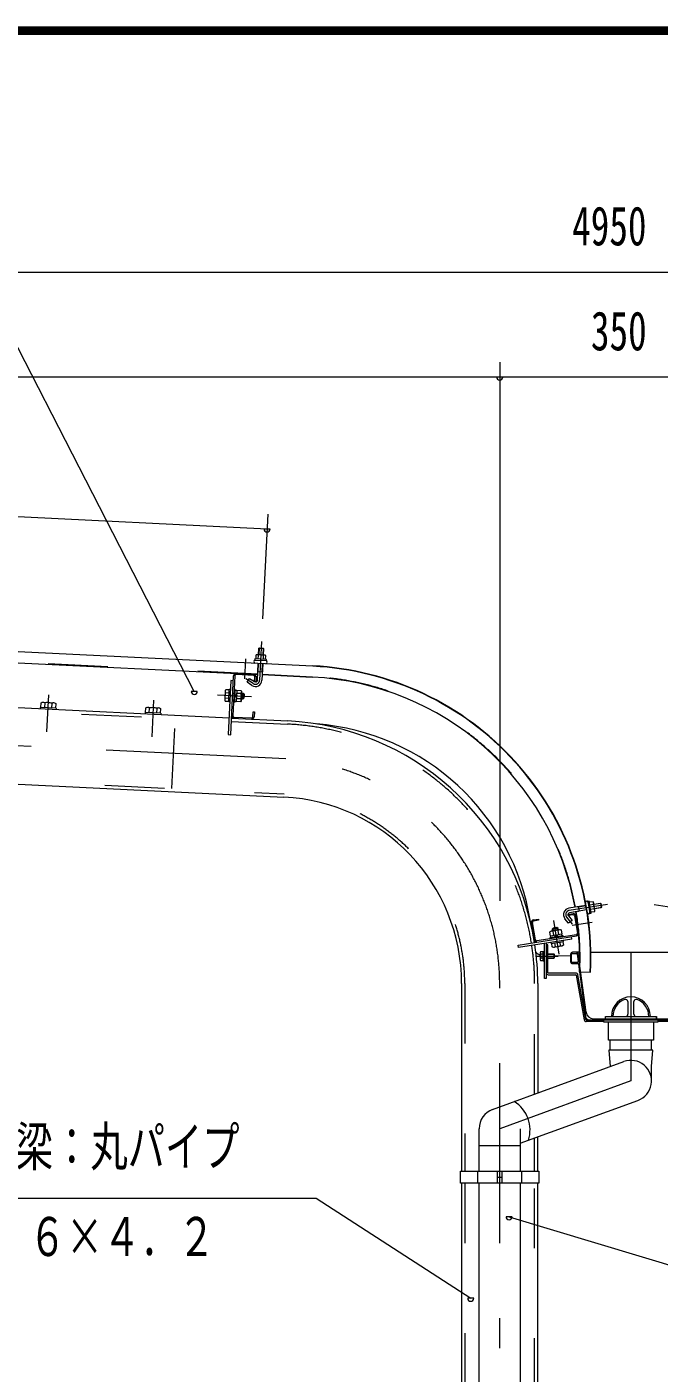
# Model space of a CAD drawing. Units: millimetres, scale not verified. Extents: x -34436 to 34436, y -16161 to 16159.
# Drawn here: x 18967 to 22341, y 8817 to 15999 of the extents above; entities that cross this region are included whole.
import ezdxf
from ezdxf.enums import TextEntityAlignment as Align

# ---------------------------------------------------------------- set-up
doc = ezdxf.new("R2010")
doc.units = ezdxf.units.MM
doc.header["$LTSCALE"] = 80
doc.linetypes.add('USER2', pattern=[10, 4, -6])
doc.linetypes.add('USER3', pattern=[24, 12, -5, 2, -5])
for name, color, linetype, lineweight in [('0-6_2-02BOLD', 7, 'Continuous', 18), ('0-7_2-12HIDDEN', 3, 'USER2', 18), ('0-8_2-22CENTER', 3, 'USER3', 18), ('0-9_2-42THIN', 4, 'Continuous', 18), ('0-A_2-52DIM', 3, 'Continuous', 18), ('0-C_F-F1PAPER', 5, 'Continuous', 18)]:
    doc.layers.add(name, color=color, linetype=linetype, lineweight=lineweight)
doc.styles.add('ＭＳ ゴシック', font='')
doc.styles.get('ＭＳ ゴシック').set_extended_font_data('MS Gothic')

msp = doc.modelspace()

# ---------------------------------------------------------------- linework, layer by layer
at = {"layer": '0-6_2-02BOLD'}
for p, q in [((20493.02, 12588.2), (12450.67, 12981.54)), ((12450.77, 12983.54), (20493.11, 12590.2)), ((17026.37, 12699.68), (20198.58, 12544.54)), ((20201.62, 12626.88), (20202.62, 12647.35)), ((20228.57, 12646.08), (20227.56, 12625.62)), ((20197.1, 12514.32), (20201.41, 12602.47)), ((20225.39, 12601.3), (20221.07, 12513.15)), ((20054.71, 12223.18), (20070.11, 12538)), ((20076.5, 12537.69), (20066.02, 12323.54)), ((20177.49, 12539.16), (20083.21, 12543.77)), ((20167.93, 12485.84), (20141.71, 12502.74)), ((20199.31, 12559.39), (20223.27, 12558.2)), ((20222.56, 12543.36), (20490.18, 12530.27)), ((20046.23, 12311.7), (16862.83, 12467.39)), ((20027.25, 12447.8), (20046.44, 12446.87)), ((20077.27, 12422.31), (20085.65, 12429.92)), ((20086.05, 12437.91), (20077.66, 12430.31)), ((20086.39, 12444.91), (20109.58, 12443.78)), ((20118.83, 12412.28), (20120.39, 12444.24)), ((19062.15, 12392.27), (19060.96, 12367.91)), ((19100.17, 12365.99), (19101.37, 12390.35)), ((19122.52, 12364.9), (19122.13, 12356.91)), ((19620.29, 12340.55), (19621.49, 12364.91)), ((19660.7, 12362.99), (19659.51, 12338.64)), ((19680.3, 12362.03), (19679.12, 12337.68)), ((20044.97, 12416.88), (20025.79, 12417.82)), ((20076, 12396.35), (20069.61, 12396.65)), ((20108.11, 12413.79), (20084.93, 12414.93)), ((19681.85, 12337.54), (19681.46, 12329.55)), ((20059.01, 12311.08), (20358.65, 12296.41)), ((20072.11, 12316.84), (20166.39, 12312.24)), ((21949.62, 11311.63), (21859.43, 11297.35)), ((21953.74, 11287.99), (21863.18, 11273.64)), ((21915.11, 11281.86), (21911.35, 11305.56)), ((21970.53, 11315.94), (21990.76, 11319.15)), ((21994.83, 11293.49), (21974.59, 11290.29)), ((22027.72, 11324), (22031.47, 11300.3)), ((21659.25, 11220.29), (21674.03, 11127.04)), ((21680.34, 11128.05), (21665.58, 11221.29)), ((21697.75, 11232.86), (21670.9, 11228.61)), ((21854.79, 11264.22), (21881.66, 11268.47)), ((21889.98, 11256.82), (21904.75, 11163.59)), ((21911.07, 11164.59), (21896.3, 11257.82)), ((21899.43, 11156.27), (21687.67, 11122.73)), ((21801.79, 11189.81), (21770.18, 11184.8)), ((21772.84, 11174.31), (21776.47, 11151.38)), ((21784.64, 11144.57), (21791.3, 11153.73)), ((21799.2, 11154.98), (21792.55, 11145.82)), ((21806.12, 11156.08), (21802.49, 11179.01)), ((21875.56, 11133.05), (21873.57, 11145.69)), ((21722.51, 11065.17), (21708.53, 11065.17)), ((21763.97, 11108.89), (21762.97, 11115.22)), ((21782.73, 11111.87), (21785.74, 11092.9)), ((21815.39, 11097.59), (21812.38, 11116.56)), ((21916.6, 11062.08), (21878.11, 11062.08)), ((21976.61, 11062.08), (22403.6, 11062.08)), ((21708.53, 11053.63), (21722.51, 11053.63)), ((21722.51, 11030.53), (21708.53, 11030.53)), ((21722.51, 11017.08), (21728.91, 11017.08)), ((21747.31, 11054.08), (21778.51, 11054.08)), ((21782.51, 11043.98), (21869.8, 11044.74)), ((21868.11, 11052.08), (21868.11, 11012.08)), ((21874.11, 11012.08), (21874.11, 11052.08)), ((21878.11, 11056.08), (21899.35, 11056.08)), ((21904.69, 11008.08), (21878.11, 11008.08)), ((21878.11, 11002.08), (21906.56, 11002.08)), ((21903.32, 11052.61), (21908.66, 11012.61)), ((21950.73, 10742.79), (21909.27, 11053.4)), ((21910.53, 10998.61), (21947.79, 10719.43)), ((21896.77, 10951.28), (21749.31, 10951.28)), ((21749.31, 10942.08), (21896.77, 10942.08)), ((21898.74, 10940.43), (21940.76, 10702.14)), ((21949.82, 10703.73), (21907.8, 10942.02)), ((21914.31, 10958.83), (21974.24, 10955.9)), ((21286.91, 10894.9), (21286.91, 9894.9)), ((21693.31, 10894.9), (21693.31, 10311.87)), ((22174.11, 10799.27), (22174.11, 10732.08)), ((22206.11, 10732.08), (22206.11, 10799.27)), ((21951.79, 10702.08), (22428.43, 10702.08)), ((21990.38, 10708.08), (22389.84, 10708.08)), ((22046.11, 10689.28), (22046.11, 10701.28)), ((22326.1, 10708.08), (22326.1, 10720.08)), ((22334.11, 10701.28), (22334.11, 10689.28)), ((22046.11, 10692.88), (21951.79, 10692.88)), ((22334.11, 10689.28), (22046.11, 10689.28)), ((22070.11, 10593.27), (22070.11, 10689.28)), ((22428.43, 10692.88), (22334.11, 10692.88)), ((22080.09, 10540.68), (22080.09, 10593.27)), ((22300.11, 10540.68), (22300.11, 10593.27)), ((21452.48, 10224.2), (22152.48, 10479.02)), ((21600.09, 10043.87), (22227.74, 10272.3)), ((21380.1, 9894.9), (21380.1, 10120.85)), ((21600.09, 10120.85), (21600.09, 9894.9)), ((21693.31, 9894.9), (21693.31, 10077.8)), ((21380.08, 10031.05), (21600.09, 10031.05)), ((21373.69, 9830.9), (21373.69, 9894.9)), ((21477.9, 9830.9), (21477.9, 9894.89)), ((21477.9, 9862.9), (21502.3, 9862.9)), ((21502.3, 9894.89), (21502.3, 9830.9)), ((21606.48, 9894.9), (21606.48, 9830.9)), ((21286.91, 9830.9), (21286.91, 7882.9)), ((21380.1, 2665.28), (21380.1, 9830.9)), ((21600.13, 9830.9), (21600.13, 2665.28)), ((21693.31, 7882.9), (21693.31, 9830.9))]:
    msp.add_line(p, q, dxfattribs=at)
for points in [[(20240.54, 12624.98), (20241.53, 12645.45), (20238.17, 12647.62), (20193.21, 12649.83), (20189.64, 12647.98), (20188.63, 12627.52)], [(20203.71, 12649.31), (20205.43, 12684.52), (20229.4, 12683.35), (20227.68, 12648.14)], [(20205.43, 12684.52), (20207.53, 12686.42), (20227.49, 12685.45), (20229.4, 12683.35)], [(13666.65, 12623.7), (13794.54, 12210.57), (20338.79, 11890.5)], [(20068.78, 12510.83), (20055.99, 12511.46), (20041.92, 12223.8), (20054.71, 12223.18)], [(20141.71, 12502.74), (20154.71, 12522.9), (20180.93, 12506.02)], [(20189.97, 12532.13), (20188.64, 12504.97), (20182.24, 12505.29), (20183.57, 12532.45)], [(20047.16, 12461.86), (20027.97, 12462.8), (20024.96, 12458.12), (20022.49, 12407.78), (20025.04, 12402.83), (20044.23, 12401.88)], [(20050.43, 12397.59), (20044.03, 12397.91), (20047.35, 12465.83), (20053.75, 12465.52)], [(20076, 12396.35), (20079.33, 12464.27), (20072.93, 12464.58)], [(20079.18, 12461.47), (20087.18, 12461.08), (20084.13, 12398.76), (20076.13, 12399.14)], [(20087.12, 12459.91), (20110.31, 12458.77), (20112.85, 12453.81), (20110.39, 12403.48), (20107.37, 12398.79), (20084.19, 12399.93)], [(20112.41, 12444.63), (20120.39, 12444.24), (20126.1, 12437.96), (20125.12, 12417.98), (20118.83, 12412.28), (20110.84, 12412.67)], [(19122.52, 12364.9), (19038.63, 12369), (19038.23, 12361.01)], [(19041.36, 12368.87), (19042.56, 12393.22), (19048.97, 12396.53), (19114.9, 12393.3), (19120.98, 12389.39), (19119.78, 12365.03)], [(19600.68, 12341.51), (19601.88, 12365.87), (19608.3, 12369.17), (19674.22, 12365.95), (19680.3, 12362.03)], [(19681.85, 12337.54), (19597.95, 12341.65), (19597.56, 12333.66)], [(20173.1, 12318.31), (20174.42, 12345.47), (20180.83, 12345.16), (20179.5, 12317.99)], [(21976.63, 11277.45), (21996.86, 11280.66), (21998.31, 11284.41), (21991.25, 11328.85), (21988.73, 11331.97), (21968.5, 11328.78)], [(21992.9, 11318.49), (22027.72, 11324), (22030.02, 11322.34)], [(22030.02, 11322.34), (22033.14, 11302.59), (22031.47, 11300.3), (21996.66, 11294.78)], [(21669.89, 11234.93), (21696.76, 11239.18), (21697.75, 11232.86)], [(21856.66, 11256.67), (21876.29, 11232.43), (21857.63, 11217.32), (21838, 11241.57)], [(21882.66, 11262.15), (21855.8, 11257.89), (21854.79, 11264.22)], [(21875.57, 11133.05), (21591.11, 11088), (21589.11, 11100.64), (21900.43, 11149.94)], [(21761.64, 11149.03), (21758.01, 11171.96), (21762.34, 11175.46), (21812.11, 11183.35), (21817.32, 11181.36), (21820.95, 11158.43)], [(21759.96, 11134.18), (21758.97, 11140.51), (21826.13, 11151.14), (21827.13, 11144.82)], [(21823.37, 11150.7), (21822.11, 11158.61), (21760.49, 11148.84), (21761.73, 11140.94)], [(21803.03, 11181.91), (21801.79, 11189.81), (21794.91, 11194.8), (21775.16, 11191.66), (21770.18, 11184.8), (21771.43, 11176.91)], [(21708.53, 11065.17), (21706.51, 11061.68), (21706.51, 11022.48), (21708.53, 11018.99), (21722.51, 11018.99)], [(21722.51, 11017.08), (21722.51, 11067.08), (21728.91, 11067.08)], [(21738.11, 11111.28), (21738.11, 10922.08), (21728.91, 10922.08), (21728.91, 11109.82)], [(21747.31, 10953.28), (21747.31, 11102.08), (21738.11, 11102.08)], [(21763.97, 11108.89), (21831.14, 11119.53), (21830.14, 11125.86)], [(21827.21, 11118.92), (21830.21, 11099.93), (21825.89, 11096.43), (21776.11, 11088.55), (21770.91, 11090.54), (21767.9, 11109.52)], [(21747.31, 11030.08), (21778.51, 11030.08), (21782.51, 11034.08), (21782.51, 11050.08), (21778.51, 11054.08), (21778.51, 11030.08)], [(22054.12, 10708.08), (22054.12, 10720.08), (22326.12, 10720.08), (22326.12, 10708.08)], [(22310.11, 10689.28), (22310.11, 10593.27), (22070.11, 10593.27)], [(22300.11, 10375.67), (22300.11, 10452.72), (22308.1, 10540.68), (22072.1, 10540.68), (22080.11, 10452.69)]]:
    msp.add_lwpolyline(points, dxfattribs=at)
for points in [[(20246.24, 12618.29), (20246.55, 12624.68), (20182.63, 12627.82), (20182.32, 12621.43)], [(21967.55, 11334.72), (21961.22, 11333.72), (21971.25, 11270.51), (21977.56, 11271.51)], [(21699.69, 9830.9), (21280.5, 9830.9), (21280.5, 9894.9), (21699.69, 9894.9)]]:
    msp.add_lwpolyline(points, close=True, dxfattribs=at)
for centre, radius, start, end in [((20195.67, 12638.19), 11.5, 52.81572, 112.81572), ((20213.58, 12605.79), 42.99, 69.61201, 104.78793), ((20234.59, 12636.29), 11.5, 61.58423, 121.58423), ((20185.92, 12613.24), 8, 87.19978, 267.19978), ((20241.86, 12610.49), 8, 267.20061, 87.20059), ((20416.9, 11032.07), 1558, 357.19991, 87.20001), ((20416.9, 11032.07), 1560, 357.19991, 87.2), ((20082.9, 12537.38), 12.8, 87.19728, 177.19728), ((20082.9, 12537.38), 6.4, 87.19728, 177.19728), ((20186.62, 12514.84), 34.5, 237.19998, 357.19998), ((20177.18, 12532.77), 6.4, 357.2092, 87.2012), ((20177.18, 12532.77), 12.8, 357.20143, 87.2012), ((20186.62, 12514.84), 10.5, 237.19998, 357.19998), ((20416.9, 11032.07), 1500, 10.38887, 87.20001), ((20065.51, 12430.91), 41.84, 156.17363, 198.22444), ((20036.31, 12454.88), 11.51, 177.19904, 217.92586), ((20069.83, 12430.69), 41.84, 336.17365, 18.22444), ((20101.23, 12451.71), 11.51, 316.47221, 357.19904), ((19051.79, 12381.24), 15.13, 46.76883, 87.19998), ((19079.25, 12339.87), 55.12, 66.33568, 108.06429), ((19110.61, 12378.36), 15.14, 87.19998, 127.6283), ((19611.12, 12353.88), 15.13, 46.76883, 87.19998), ((19638.58, 12312.51), 55.12, 66.33568, 108.06429), ((19669.93, 12351), 15.14, 87.19998, 127.6283), ((20034.12, 12409.9), 11.51, 136.47221, 177.19904), ((20099.04, 12406.71), 11.51, 357.19905, 37.92586), ((20072.42, 12323.23), 12.8, 177.19728, 267.18843), ((20072.42, 12323.23), 6.4, 177.19728, 267.18843), ((20166.71, 12318.62), 12.8, 267.19951, 357.20206), ((20166.71, 12318.62), 6.4, 267.19951, 357.20918), ((20290.11, 10894.9), 1403.2, 8.99988, 87.19992), ((20416.9, 11032.07), 1252, 8.8508, 85.64871), ((20290.11, 10894.9), 996.8, 0, 87.19992), ((21864.82, 11263.27), 34.5, 98.99751, 218.99992), ((20416.9, 11032.07), 1500, 357.19992, 9.47205), ((21955.25, 11328.72), 6.69, 8.99693, 188.99693), ((21980.38, 11324.08), 11.5, 334.61195, 34.61194), ((21952.32, 11299.91), 42.99, 351.41122, 26.58713), ((21986.47, 11285.59), 11.5, 343.38046, 43.38045), ((21671.9, 11222.29), 12.8, 99.00055, 189.0031), ((21671.9, 11222.29), 6.4, 98.99463, 189.0043), ((21864.82, 11263.27), 10.5, 98.99451, 218.99451), ((21883.66, 11255.83), 12.8, 9.0014, 99.00119), ((21883.66, 11255.83), 6.4, 9.00261, 98.99463), ((21964.45, 11273.48), 6.26, 188.99661, 8.99661), ((21766.78, 11164.53), 11.51, 58.27299, 98.9998), ((21793.78, 11138.08), 41.84, 77.97704, 120.02785), ((21811.27, 11171.57), 11.51, 98.9998, 139.72662), ((21898.43, 11162.59), 6.4, 279.00655, 9.00653), ((21898.43, 11162.59), 12.8, 279.00534, 9.00533), ((21686.67, 11129.04), 12.8, 189.01418, 279.00533), ((20290.11, 10894.9), 1403.2, 0, 8.47734), ((21686.67, 11129.04), 6.4, 189.01538, 279.00653), ((21726.96, 11103.5), 60, 223.27379, 250.07101), ((21776.96, 11100.33), 11.51, 278.9998, 319.72662), ((21794.45, 11133.81), 41.84, 257.97704, 300.02785), ((21821.44, 11107.38), 11.51, 238.27298, 278.9998), ((21878.11, 11052.08), 10, 90, 180), ((21899.35, 11052.08), 10, 7.60199, 90), ((21715.78, 11059.4), 9.27, 180, 218.5314), ((21740.55, 11042.08), 34.04, 160.16864, 199.82909), ((21715.77, 11024.76), 9.26, 141.45374, 180), ((21878.11, 11012.08), 10, 180, 270), ((21878.11, 11052.08), 4, 90, 180), ((21878.11, 11012.08), 4, 180, 270), ((21899.35, 11052.08), 4, 7.60417, 90), ((21904.69, 11012.08), 4, 270, 7.60158), ((21906.56, 10998.08), 4, 7.60417, 90), ((21749.31, 10953.28), 11.2, 180, 270), ((21749.31, 10953.28), 2, 180, 270), ((21896.77, 10940.08), 11.2, 10.00008, 90), ((21896.77, 10940.08), 2, 10.00023, 90), ((22190.11, 10720.08), 104, 0, 180), ((22190.11, 10720.08), 96, 109.47116, 180), ((22162.12, 10799.27), 12, 0, 109.47487), ((22218.11, 10799.27), 12, 70.5251, 180), ((22190.11, 10720.08), 96, 0, 70.52881), ((21951.79, 10704.08), 11.2, 189.99995, 270), ((21967.62, 10722.08), 20, 187.60312, 270), ((21951.79, 10704.08), 2, 190.00023, 270), ((21990.38, 10748.08), 40, 187.60284, 270), ((22162.12, 10732.08), 12, 270, 0), ((22218.11, 10732.08), 12, 180, 270), ((22190.11, 10375.67), 110, 289.99896, 110.0006), ((21490.11, 10120.85), 110, 110.00227, 180), ((21474.9, 10115.34), 177.08, 341.60916, 58.39586)]:
    msp.add_arc(centre, radius, start, end, dxfattribs=at)
at = {"layer": '0-7_2-12HIDDEN'}
for p, q in [((20198.68, 12546.53), (17026.47, 12701.68)), ((20222.65, 12545.36), (20490.27, 12532.27)), ((16862.01, 12450.61), (20045.41, 12294.92)), ((19740.33, 11936.6), (19758.55, 12308.95)), ((20058.18, 12294.29), (20357.83, 12279.64)), ((13789.25, 12227.65), (20339.62, 11907.28)), ((21303.7, 10894.9), (21303.7, 9894.9)), ((21676.5, 10305.75), (21676.5, 10894.9)), ((21676.5, 9894.9), (21676.5, 10071.68)), ((21303.7, 9830.9), (21303.7, 7882.9)), ((21676.5, 7882.9), (21676.5, 9830.9))]:
    msp.add_line(p, q, dxfattribs=at)
for centre, radius, start, end in [((20416.9, 11032.07), 1502, 10.38693, 87.2), ((20290.11, 10894.9), 1386.4, 8.99983, 87.19992), ((20290.11, 10894.9), 1013.6, 0, 87.19992), ((20416.9, 11032.07), 1502, 357.19991, 9.47142), ((20290.11, 10894.9), 1386.4, 0, 8.47098)]:
    msp.add_arc(centre, radius, start, end, dxfattribs=at)
at = {"layer": '0-8_2-22CENTER'}
for p, q in [((20219.21, 12720.52), (20209.08, 12513.73)), ((20129.36, 12521.49), (20134.57, 12627.76)), ((20174.43, 12495.93), (20134.93, 12521.38)), ((19074.31, 12239.1), (19083.89, 12434.88)), ((19983.77, 12434.91), (20165.55, 12426)), ((20348.73, 12093.46), (13656.72, 12420.75)), ((19643.21, 12407.51), (19633.64, 12211.75)), ((22065.78, 11317.88), (21861.3, 11285.49)), ((22314.43, 11317.88), (22518.91, 11285.49)), ((21807.26, 11052.98), (21778.78, 11232.73)), ((21847.33, 11249.11), (21876.91, 11212.59)), ((21877.61, 11207.08), (21982.7, 11223.72)), ((21686.51, 11042.08), (21802.51, 11042.08)), ((21490.11, -2009.1), (21490.11, 10894.9))]:
    msp.add_line(p, q, dxfattribs=at)
msp.add_lwpolyline([(22190.11, 11062.08), (22190.11, 10375.66), (21490.11, 10120.85)], dxfattribs=at)
for centre, radius, start, end in [((20186.62, 12514.84), 22.5, 237.19998, 357.19998), ((20290.11, 10894.9), 1200, 0, 87.19992), ((21864.82, 11263.27), 22.5, 99.0022, 219.0022)]:
    msp.add_arc(centre, radius, start, end, dxfattribs=at)
at = {"layer": '0-9_2-42THIN'}
for p, q in [((20205.71, 12649.22), (20207.53, 12686.42)), ((20227.5, 12685.45), (20225.68, 12648.23)), ((20201.31, 12559.28), (20203.42, 12602.37)), ((20198.94, 12551.92), (20201.31, 12559.28)), ((20124.2, 12440.04), (20112.2, 12440.64)), ((20111.04, 12416.67), (20123.02, 12416.08)), ((22030.01, 11322.34), (21993.21, 11316.51)), ((21996.35, 11296.76), (22033.14, 11302.59)), ((21773.5, 11189.38), (21775.38, 11177.53)), ((21799.08, 11181.28), (21797.21, 11193.13)), ((21781.71, 11050.88), (21747.31, 11050.88)), ((21747.31, 11033.28), (21781.71, 11033.28))]:
    msp.add_line(p, q, dxfattribs=at)
for points in [[(20223.38, 12601.39), (20221.28, 12558.3), (20222.91, 12550.75)], [(21949.98, 11309.66), (21911.67, 11303.59), (21903.97, 11304.4)], [(21907.74, 11280.69), (21914.79, 11283.84), (21953.41, 11289.96)]]:
    msp.add_lwpolyline(points, dxfattribs=at)
at = {"layer": '0-A_2-52DIM'}
for p, q in [((12290.1, 14690.95), (32090.11, 14690.95)), ((21490.11, 14210.95), (21490.11, 11337.3)), ((32090.11, 14130.95), (12290.1, 14130.95)), ((21506.1, 14130.95), (21474.1, 14130.95)), ((20248.51, 13319.82), (12337.97, 13706.71)), ((20252.42, 13399.72), (20225.07, 12840.38)), ((20264.51, 13319.82), (20232.51, 13319.82)), ((19876.19, 12454.38), (19844.19, 12454.38)), ((21556.16, 9651.73), (21524.16, 9651.73)), ((21351.35, 9216.57), (21319.35, 9216.57))]:
    msp.add_line(p, q, dxfattribs=at)
for points in [[(19860.19, 12454.38), (18270.12, 15550.9), (15310.12, 15550.9)], [(18030.1, 9750.9), (20510.1, 9750.9), (21335.35, 9216.57)], [(21540.16, 9651.73), (23870.13, 8950.89), (27070.13, 8950.89)]]:
    msp.add_lwpolyline(points, dxfattribs=at)
for centre in [(21490.1, 14130.95), (20248.51, 13319.82), (19860.19, 12454.38), (21540.16, 9651.73), (21335.35, 9216.57)]:
    msp.add_arc(centre, 16, 180, 0, dxfattribs=at)
at = {"layer": '0-C_F-F1PAPER'}
for points in [[(34436.13, -16160.99), (-11483.87, -16160.99), (-11483.87, 15999.01), (34436.13, 15999.01)], [(34432.13, -16156.99), (-11479.87, -16156.99), (-11479.87, 15995.01), (34432.13, 15995.01)], [(34428.13, -16152.99), (34428.13, 15991.01), (-11475.87, 15991.01), (-11475.87, -16152.99)], [(34424.13, -16148.99), (-11471.87, -16148.99), (-11471.87, 15987.01), (34424.13, 15987.01)], [(34420.13, -16144.99), (34420.13, 15983.01), (-11467.87, 15983.01), (-11467.87, -16144.99)], [(34416.13, -16140.99), (-11463.87, -16140.99), (-11463.87, 15979.01), (34416.13, 15979.01)], [(34412.13, -16136.99), (34412.13, 15975.01), (-11459.87, 15975.01), (-11459.87, -16136.99)], [(34408.13, -16132.99), (-11455.87, -16132.99), (-11455.87, 15971.01), (34408.13, 15971.01)], [(34404.13, -16128.99), (-11451.87, -16128.99), (-11451.87, 15967.01), (34404.13, 15967.01)], [(34400.13, -16124.99), (-11447.87, -16124.99), (-11447.87, 15963.01), (34400.13, 15963.01)], [(34396.13, -16120.99), (34396.13, 15959.01), (-11443.87, 15959.01), (-11443.87, -16120.99)]]:
    msp.add_lwpolyline(points, close=True, dxfattribs=at)

# ---------------------------------------------------------------- texts
at = {"layer": '0-A_2-52DIM', "color": 7, "style": 'ＭＳ ゴシック', "width": 0.7}
for s, p in [('4950', (21876.57, 14770.95)), ('350', (21976.87, 14210.95)), ('柱・梁：丸パイプ', (18510.1, 9859.32)), ('φ１０１．６×４．２', (18030.1, 9379.32))]:
    msp.add_text(s, height=208.4, dxfattribs=at).set_placement(p, align=Align.BOTTOM_LEFT)

doc.saveas('drawing.dxf')
